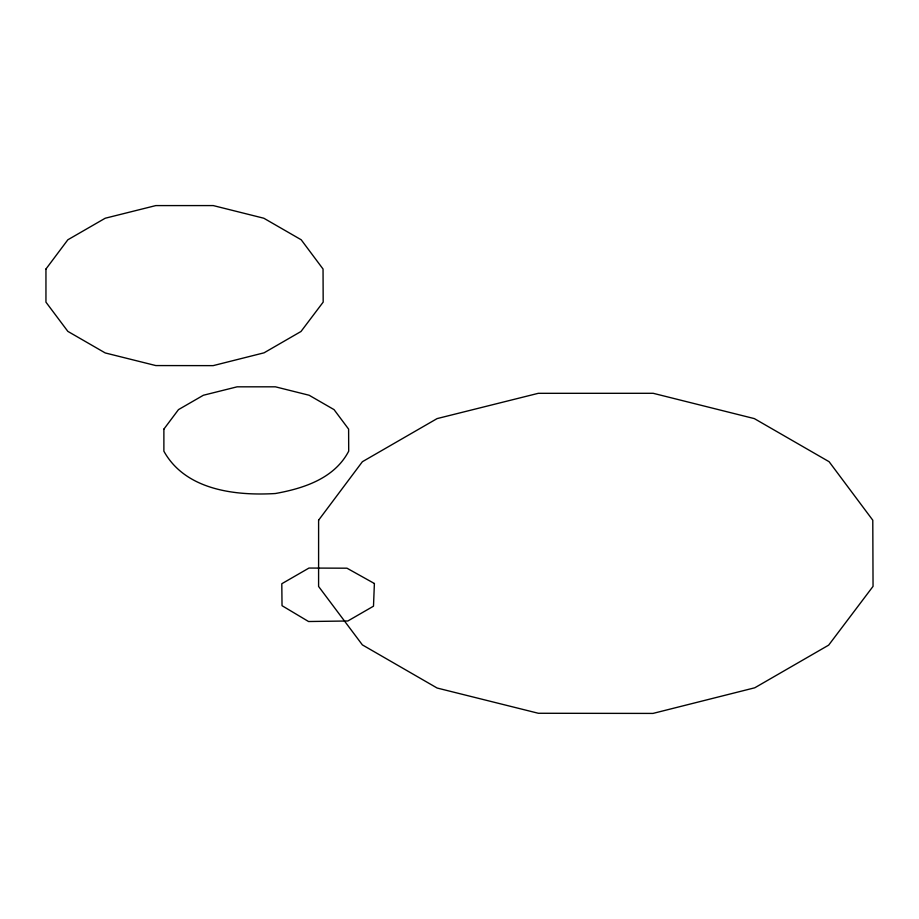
<?xml version="1.0" encoding="UTF-8"?>
<svg xmlns="http://www.w3.org/2000/svg" width="919" height="919" viewBox="0 0 919 919"><rect width="100%" height="100%" fill="white"/><g stroke="black" fill="none" stroke-linecap="round" stroke-linejoin="round"><path stroke-width="1.38" d="M45.95 269.014L45.95 302.156L67.845 331.38L105.225 352.942L155.828 365.567L213.139 365.636L264.04 352.827L300.984 331.495L323.178 302.11L323.04 269.026L301.202 239.779L263.822 218.228L213.242 205.58L155.793 205.592L105.214 218.228L67.845 239.79L45.95 269.014M163.881 429.116L163.881 451.206C185.42 490.103 235.23 495.915 275.344 493.526C303.729 488.414 334.447 478.5 348.703 451.172L348.611 429.116L334.045 409.621L309.129 395.25L275.401 386.819L237.102 386.83L203.386 395.25L178.481 409.621L163.881 429.116M318.606 520.177L318.594 586.46L362.385 644.897L437.134 688.032L538.35 713.27L652.972 713.42L754.775 687.791L828.662 645.138L873.05 586.356L872.786 520.2L829.099 461.706L754.338 418.604L653.179 393.298L538.27 393.321L437.111 418.593L362.385 461.717L318.606 520.177M374.389 583.508L373.493 606.184L347.83 620.991L308.554 621.52L282.03 605.69L281.8 583.737L308.968 568.057L346.968 568.195L374.389 583.508"/></g></svg>
